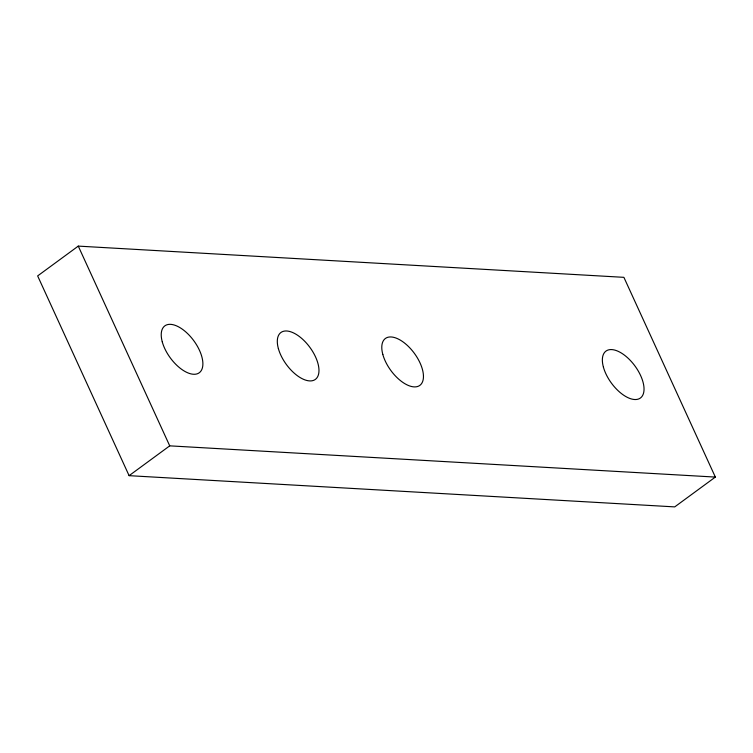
<?xml version="1.0" encoding="UTF-8"?>
<svg xmlns="http://www.w3.org/2000/svg" width="753" height="753" viewBox="0 0 753 753"><rect width="100%" height="100%" fill="white"/><g stroke="black" fill="none" stroke-linecap="round" stroke-linejoin="round"><path stroke-width="1.13" d="M78.274 246.109L37.65 275.918L129.102 475.661L674.726 506.891L715.35 477.082L623.898 277.339L78.274 246.109L169.726 445.851L715.35 477.082M129.102 475.661L169.726 445.851M278.356 348.526A29.094 14.552 53.7 0 0 313.681 380.321A29.094 14.552 53.7 0 0 302.367 339.001A29.094 14.552 53.7 0 0 278.356 348.526M382.835 354.503A29.094 14.552 53.7 0 0 418.169 386.298A29.094 14.552 53.7 0 0 406.846 344.978A29.094 14.552 53.7 0 0 382.835 354.503M603.407 367.125A29.094 14.552 53.7 0 0 638.742 398.93A29.094 14.552 53.7 0 0 627.418 357.6A29.094 14.552 53.7 0 0 603.407 367.125M162.272 341.881A29.094 14.552 53.7 0 0 197.597 373.676A29.094 14.552 53.7 0 0 186.273 332.355A29.094 14.552 53.7 0 0 162.272 341.881"/></g></svg>
